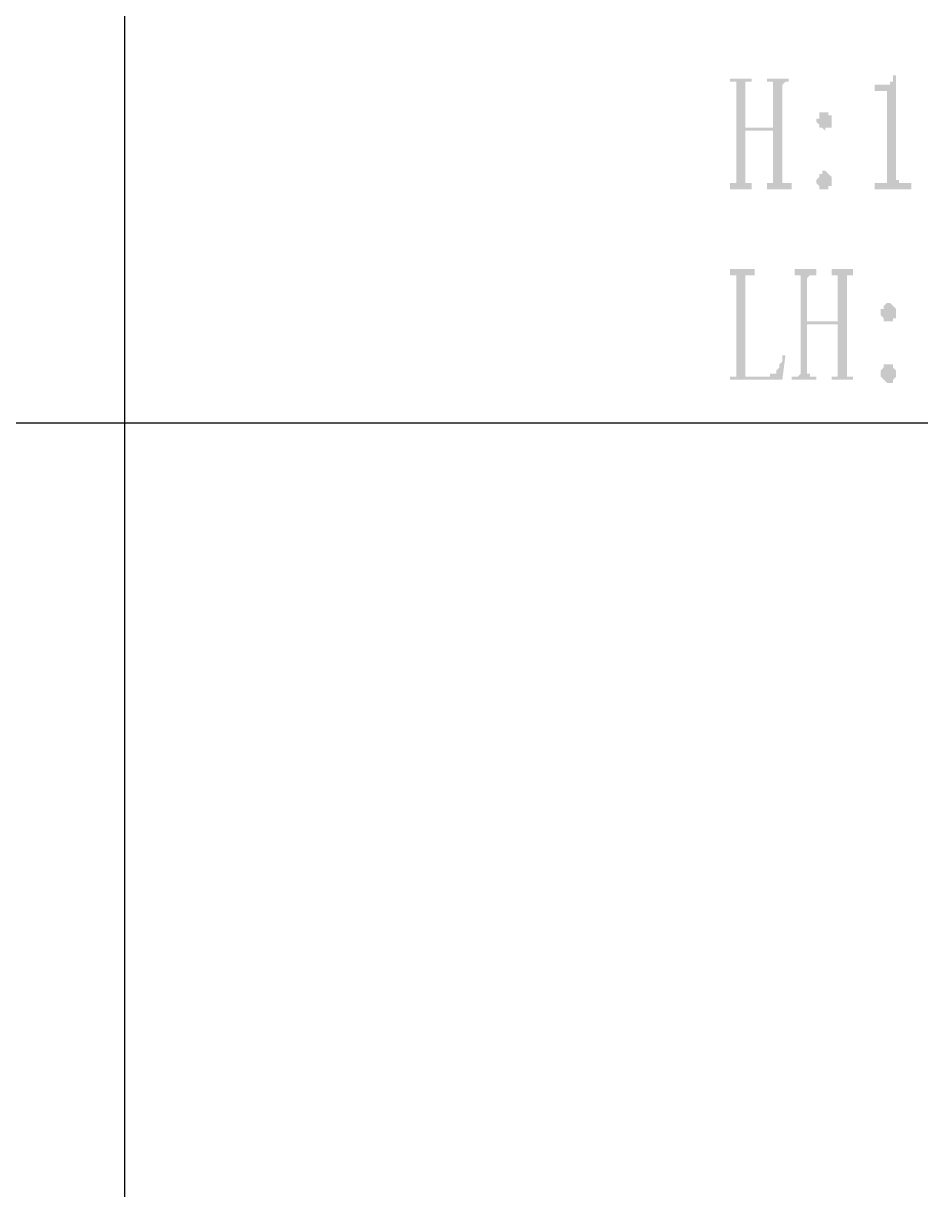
# Model space of a CAD drawing. Header units: inches. Extents: x 11 to 286, y 6 to 196.
# Drawn here: x 73.93 to 86.29, y 125.98 to 142.04 of the extents above; entities that cross this region are included whole.
import ezdxf

# ---------------------------------------------------------------- set-up
doc = ezdxf.new("R2010")
doc.units = ezdxf.units.IN
doc.header["$MEASUREMENT"] = 0
doc.layers.add('PDF_几何图形', color=7, linetype='Continuous')
doc.layers.add('PDF_实体填充', color=7, linetype='Continuous', true_color=0xffffff)

msp = doc.modelspace()

# ---------------------------------------------------------------- hatches: boundary and pattern name
at = {"layer": 'PDF_实体填充', "transparency": 33554559}
for points in [[(84.384, 139.883), (84.384, 139.841), (84.427, 139.841), (84.469, 139.841), (84.511, 139.841), (84.511, 139.756), (84.173, 139.756), (84.173, 139.841), (84.215, 139.841), (84.257, 139.841), (84.257, 139.883), (84.257, 140.561), (83.876, 140.561), (83.876, 139.883), (83.876, 139.841), (83.919, 139.841), (83.961, 139.841), (83.961, 139.756), (83.665, 139.756), (83.665, 139.841), (83.707, 139.841), (83.749, 139.841), (83.749, 139.883), (83.749, 141.153), (83.749, 141.196), (83.749, 141.238), (83.707, 141.238), (83.665, 141.238), (83.665, 141.28), (83.961, 141.28), (83.961, 141.238), (83.919, 141.238), (83.876, 141.238), (83.876, 141.196), (83.876, 141.153), (83.876, 140.603), (84.257, 140.603), (84.257, 141.153), (84.257, 141.196), (84.257, 141.238), (84.215, 141.238), (84.173, 141.238), (84.173, 141.28), (84.469, 141.28), (84.469, 141.238), (84.427, 141.238), (84.384, 141.196), (84.384, 141.153)], [(85.951, 141.323), (85.951, 139.968), (85.951, 139.926), (85.951, 139.883), (85.993, 139.883), (85.993, 139.841), (86.035, 139.841), (86.078, 139.841), (86.162, 139.841), (86.162, 139.756), (85.654, 139.756), (85.654, 139.841), (85.697, 139.841), (85.739, 139.841), (85.781, 139.841), (85.824, 139.841), (85.824, 139.883), (85.824, 139.926), (85.824, 139.968), (85.824, 141.026), (85.824, 141.069), (85.824, 141.111), (85.781, 141.111), (85.654, 141.111), (85.654, 141.196), (85.697, 141.196), (85.739, 141.196), (85.781, 141.196), (85.824, 141.196), (85.866, 141.196), (85.866, 141.238), (85.908, 141.238), (85.908, 141.28), (85.908, 141.323)], [(83.876, 137.259), (83.876, 137.216), (83.876, 137.174), (83.919, 137.174), (84.13, 137.174), (84.173, 137.174), (84.215, 137.174), (84.215, 137.216), (84.257, 137.216), (84.3, 137.216), (84.3, 137.259), (84.342, 137.301), (84.342, 137.343), (84.384, 137.386), (84.384, 137.428), (84.384, 137.47), (84.427, 137.47), (84.384, 137.132), (83.665, 137.132), (83.665, 137.174), (83.707, 137.174), (83.749, 137.174), (83.749, 137.216), (83.749, 137.259), (83.749, 138.529), (83.749, 138.571), (83.707, 138.571), (83.665, 138.571), (83.665, 138.656), (84.003, 138.656), (84.003, 138.571), (83.919, 138.571), (83.876, 138.571), (83.876, 138.529)], [(85.273, 137.259), (85.273, 137.216), (85.273, 137.174), (85.316, 137.174), (85.358, 137.174), (85.358, 137.132), (85.062, 137.132), (85.062, 137.174), (85.104, 137.174), (85.146, 137.174), (85.146, 137.216), (85.146, 137.259), (85.146, 137.894), (84.723, 137.894), (84.723, 137.259), (84.723, 137.216), (84.765, 137.216), (84.765, 137.174), (84.808, 137.174), (84.85, 137.174), (84.85, 137.132), (84.511, 137.132), (84.511, 137.174), (84.554, 137.174), (84.596, 137.174), (84.638, 137.216), (84.638, 137.259), (84.638, 138.529), (84.638, 138.571), (84.596, 138.571), (84.554, 138.571), (84.554, 138.656), (84.85, 138.656), (84.85, 138.571), (84.808, 138.571), (84.765, 138.571), (84.723, 138.529), (84.723, 137.936), (85.146, 137.936), (85.146, 138.529), (85.146, 138.571), (85.104, 138.571), (85.062, 138.571), (85.062, 138.656), (85.358, 138.656), (85.358, 138.571), (85.316, 138.571), (85.273, 138.571), (85.273, 138.529)]]:
    msp.add_hatch(color=7, dxfattribs=at).paths.add_polyline_path(points, flags=0)
h = msp.add_hatch(color=7, dxfattribs=at)
h.paths.add_polyline_path([(85.062, 140.688), (85.062, 140.688), (85.062, 140.645), (85.062, 140.645), (85.062, 140.603), (85.019, 140.603), (85.019, 140.603), (85.019, 140.603), (84.977, 140.603), (84.977, 140.561), (84.977, 140.561), (84.935, 140.603), (84.935, 140.603), (84.935, 140.603), (84.892, 140.603), (84.892, 140.603), (84.892, 140.645), (84.892, 140.645), (84.85, 140.688), (84.85, 140.688), (84.85, 140.688), (84.85, 140.73), (84.892, 140.73), (84.892, 140.772), (84.892, 140.772), (84.892, 140.772), (84.892, 140.815), (84.935, 140.815), (84.935, 140.815), (84.977, 140.815), (84.977, 140.815), (84.977, 140.815), (85.019, 140.815), (85.019, 140.815), (85.019, 140.815), (85.019, 140.772), (85.062, 140.772), (85.062, 140.772), (85.062, 140.73), (85.062, 140.73), (85.062, 140.688), (85.062, 140.688)], flags=0)
h.paths.add_polyline_path([(85.062, 139.883), (85.062, 139.841), (85.062, 139.841), (85.062, 139.799), (85.062, 139.799), (85.019, 139.799), (85.019, 139.756), (85.019, 139.756), (84.977, 139.756), (84.977, 139.756), (84.977, 139.756), (84.935, 139.756), (84.935, 139.756), (84.935, 139.756), (84.892, 139.756), (84.892, 139.799), (84.892, 139.799), (84.892, 139.799), (84.85, 139.841), (84.85, 139.841), (84.85, 139.883), (84.85, 139.883), (84.892, 139.926), (84.892, 139.926), (84.892, 139.968), (84.892, 139.968), (84.892, 139.968), (84.935, 139.968), (84.935, 140.01), (84.977, 140.01), (84.977, 140.01), (84.977, 140.01), (85.019, 139.968), (85.019, 139.968), (85.019, 139.968), (85.019, 139.968), (85.062, 139.926), (85.062, 139.926), (85.062, 139.883), (85.062, 139.883), (85.062, 139.883), (85.062, 139.883), (85.062, 139.883)], flags=0)
h = msp.add_hatch(color=7, dxfattribs=at)
h.paths.add_polyline_path([(85.951, 138.063), (85.951, 138.021), (85.951, 138.021), (85.951, 137.978), (85.908, 137.978), (85.908, 137.978), (85.908, 137.936), (85.908, 137.936), (85.866, 137.936), (85.866, 137.936), (85.866, 137.936), (85.824, 137.936), (85.824, 137.936), (85.781, 137.936), (85.781, 137.978), (85.781, 137.978), (85.781, 137.978), (85.739, 138.021), (85.739, 138.021), (85.739, 138.063), (85.739, 138.063), (85.739, 138.063), (85.739, 138.105), (85.781, 138.105), (85.781, 138.148), (85.781, 138.148), (85.781, 138.148), (85.824, 138.19), (85.824, 138.19), (85.824, 138.19), (85.866, 138.19), (85.866, 138.19), (85.866, 138.19), (85.908, 138.148), (85.908, 138.148), (85.908, 138.148), (85.908, 138.148), (85.951, 138.105), (85.951, 138.105), (85.951, 138.063), (85.951, 138.063), (85.951, 138.063)], flags=0)
h.paths.add_polyline_path([(85.951, 137.216), (85.951, 137.216), (85.951, 137.174), (85.951, 137.174), (85.908, 137.132), (85.908, 137.132), (85.908, 137.132), (85.908, 137.089), (85.866, 137.089), (85.866, 137.089), (85.866, 137.089), (85.824, 137.089), (85.824, 137.089), (85.781, 137.132), (85.781, 137.132), (85.781, 137.132), (85.781, 137.132), (85.739, 137.174), (85.739, 137.174), (85.739, 137.216), (85.739, 137.216), (85.739, 137.259), (85.739, 137.259), (85.781, 137.301), (85.781, 137.301), (85.781, 137.301), (85.781, 137.343), (85.824, 137.343), (85.824, 137.343), (85.824, 137.343), (85.866, 137.343), (85.866, 137.343), (85.866, 137.343), (85.908, 137.343), (85.908, 137.301), (85.908, 137.301), (85.908, 137.301), (85.951, 137.259), (85.951, 137.259), (85.951, 137.216), (85.951, 137.216), (85.951, 137.216), (85.951, 137.216)], flags=0)

# ---------------------------------------------------------------- linework, layer by layer
at = {"layer": 'PDF_几何图形'}
for p, q in [((75.325, 124.686), (75.325, 157.409)), ((70.245, 136.539), (91.242, 136.539))]:
    msp.add_line(p, q, dxfattribs=at)

doc.saveas('drawing.dxf')
